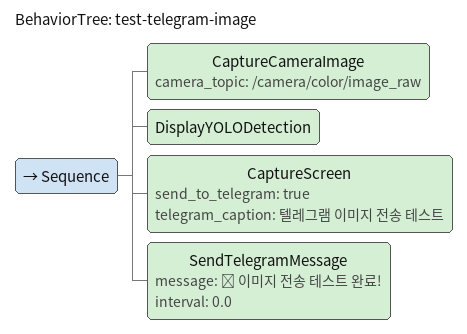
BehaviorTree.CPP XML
<?xml version="1.0" encoding="UTF-8"?>
<root BTCPP_format="4">
  <BehaviorTree ID="test-telegram-image">
    <!-- 텔레그램 이미지 전송 테스트용 행동 트리 -->
    <Sequence>
      <!-- 1. 카메라 이미지 캡처 -->
      <CaptureCameraImage camera_topic="/camera/color/image_raw"/>

      <!-- 2. YOLO 검출 (선택적 - 검출 결과가 annotated_frame에 저장됨) -->
      <DisplayYOLODetection/>

      <!-- 3. 이미지 캡처 및 텔레그램 전송 -->
      <CaptureScreen send_to_telegram="true"
                     telegram_caption="텔레그램 이미지 전송 테스트"/>

      <!-- 4. 테스트 완료 메시지 -->
      <SendTelegramMessage message="✅ 이미지 전송 테스트 완료!"
                           interval="0.0"/>
    </Sequence>
  </BehaviorTree>

</root>
